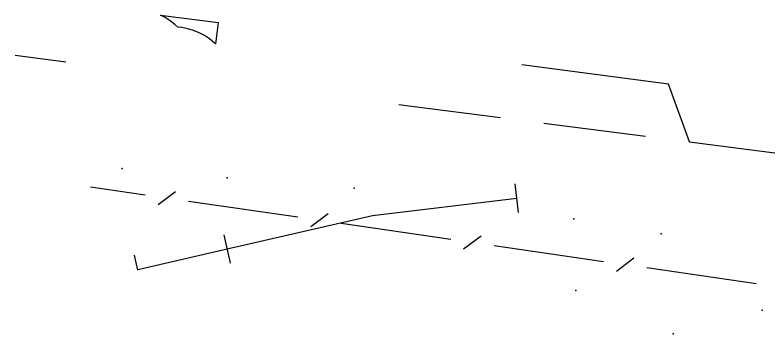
# Model space of a CAD drawing. Header units: metres. Extents: x -3782 to -2031, y 18790 to 19846.
# Drawn here: x -3596 to -3570.15, y 18937.97 to 18948.91 of the extents above; entities that cross this region are included whole.
import ezdxf

# ---------------------------------------------------------------- set-up
doc = ezdxf.new("R2010")
doc.units = ezdxf.units.M
for name, color, linetype in [('ELECTR_CABLE', 7, 'Continuous'), ('ELECTR_CABLE_COMM', 7, 'Continuous'), ('TREE', 7, 'Continuous')]:
    doc.layers.add(name, color=color, linetype=linetype)

msp = doc.modelspace()

# ---------------------------------------------------------------- linework, layer by layer
at = {"layer": 'ELECTR_CABLE'}
msp.add_lwpolyline([(-3589.036, 18948.655), (-3589.13, 18947.917), (-3589.173, 18947.959), (-3589.332, 18948.09), (-3589.504, 18948.204), (-3589.686, 18948.3), (-3589.877, 18948.379), (-3590.074, 18948.438), (-3590.276, 18948.477), (-3590.415, 18948.491), (-3590.517, 18948.588), (-3590.679, 18948.716), (-3590.852, 18948.827), (-3591.012, 18948.908)], close=True, dxfattribs=at)
for points in [[(-3595.996, 18947.531), (-3594.257, 18947.308)], [(-3573.592, 18946.535), (-3578.621, 18947.206)], [(-3572.882, 18944.565), (-3573.592, 18946.535)], [(-3582.836, 18945.842), (-3582.404, 18945.787)], [(-3582.404, 18945.787), (-3579.357, 18945.396)], [(-3577.869, 18945.205), (-3574.39, 18944.759)], [(-3572.902, 18944.568), (-3572.882, 18944.565)], [(-3572.882, 18944.565), (-3569.423, 18944.121)], [(-3578.737, 18942.135), (-3578.857, 18943.127)], [(-3583.745, 18942.035), (-3578.797, 18942.631)], [(-3588.72, 18940.891), (-3583.745, 18942.035)], [(-3588.608, 18940.404), (-3588.832, 18941.378)], [(-3591.792, 18940.184), (-3588.72, 18940.891)], [(-3591.787, 18940.163), (-3591.904, 18940.672)]]:
    msp.add_lwpolyline(points, dxfattribs=at)
at = {"layer": 'ELECTR_CABLE_COMM'}
for points in [[(-3593.414, 18943.019), (-3591.537, 18942.746)], [(-3591.096, 18942.414), (-3590.495, 18942.863)], [(-3590.053, 18942.531), (-3586.3, 18941.986)], [(-3585.858, 18941.654), (-3585.258, 18942.102)], [(-3584.816, 18941.77), (-3581.063, 18941.225)], [(-3580.621, 18940.893), (-3580.02, 18941.341)], [(-3579.578, 18941.009), (-3575.825, 18940.464)], [(-3575.383, 18940.132), (-3574.783, 18940.58)], [(-3574.341, 18940.248), (-3570.588, 18939.703)]]:
    msp.add_lwpolyline(points, dxfattribs=at)
at = {"layer": 'TREE'}
for p in [(-3592.326, 18943.652), (-3588.723, 18943.325), (-3584.377, 18942.969), (-3576.845, 18941.918), (-3573.846, 18941.403), (-3576.777, 18939.461), (-3570.386, 18938.793), (-3573.434, 18937.975)]:
    msp.add_point(p, dxfattribs=at)

doc.saveas('drawing.dxf')
